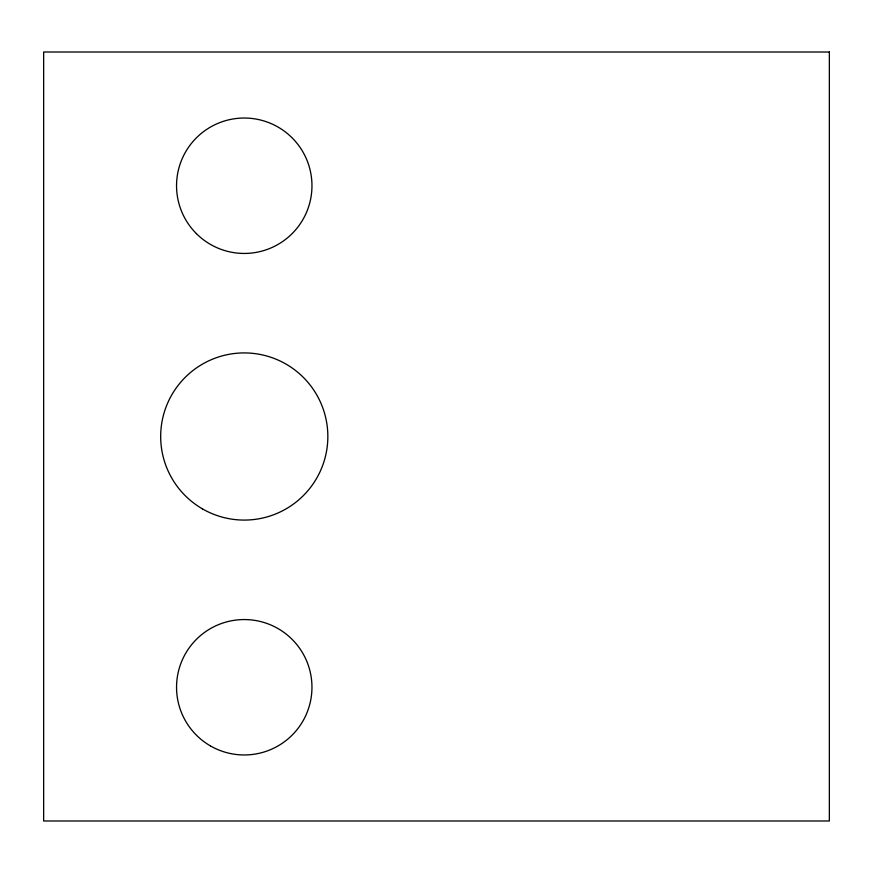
<?xml version="1.0" encoding="UTF-8"?>
<svg xmlns="http://www.w3.org/2000/svg" width="873" height="873" viewBox="0 0 873 873"><rect width="100%" height="100%" fill="white"/><g stroke="black" fill="none" stroke-linecap="round" stroke-linejoin="round"><path stroke-width="1.31" d="M829.35 52.009L43.65 52.009L43.65 820.991L829.35 820.991L829.35 52.009M210.404 745.891A67.701 67.701 0 0 0 311.956 687.258A67.701 67.701 0 0 0 210.404 628.625A67.701 67.701 0 0 0 210.404 745.891M196.381 233.615A67.701 67.701 0 0 0 309.653 203.267A67.701 67.701 0 0 0 226.729 120.343A67.701 67.701 0 0 0 196.381 233.615M202.46 508.883A83.59 83.59 0 0 0 327.844 436.5A83.59 83.59 0 0 0 202.46 364.117A83.59 83.59 0 0 0 202.46 508.883"/></g></svg>
